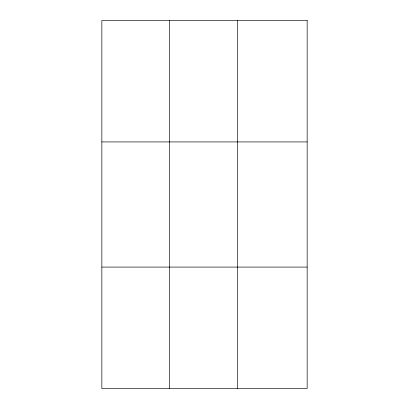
<?xml version="1.0" encoding="UTF-8"?>
<svg xmlns="http://www.w3.org/2000/svg" width="409" height="409" viewBox="0 0 409 409"><rect width="100%" height="100%" fill="white"/><g stroke="black" fill="none" stroke-linecap="round" stroke-linejoin="round"><path stroke-width="0.61" d="M169.597 388.55L169.597 20.45M237.348 388.55L237.348 20.45M101.846 141.923L307.154 141.923M101.846 267.077L307.154 267.077M307.154 20.45L307.154 388.55L101.846 388.55L101.846 20.45L307.154 20.45"/></g></svg>
